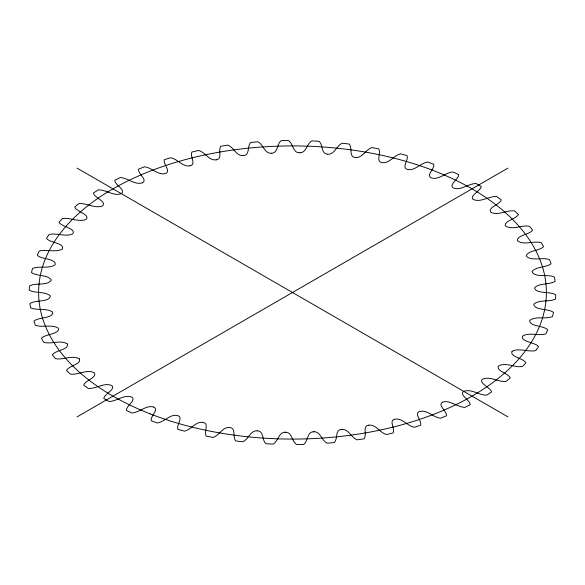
<?xml version="1.0" encoding="UTF-8"?>
<svg xmlns="http://www.w3.org/2000/svg" width="585" height="585" viewBox="0 0 585 585"><rect width="100%" height="100%" fill="white"/><g stroke="black" fill="none" stroke-linecap="round" stroke-linejoin="round"><path stroke-width="0.88" d="M121.439 193.569C113.899 196.736 106.075 189.555 98.28 189.876A263.279 152.005 0 0 0 93.403 193.043C94.178 197.788 107.954 202 102.061 206.161C94.565 208.545 86.697 203.01 78.96 203.587A263.279 152.005 0 0 0 74.748 207.053C76.145 211.711 90.975 214.6 85.944 219.543C78.573 222.344 70.266 217.408 62.522 218.505A263.279 152.005 0 0 0 59.041 222.227C60.972 226.578 76.869 228.655 72.642 233.92C65.491 237.144 56.84 232.801 49.198 234.417A263.279 152.005 0 0 0 46.493 238.351C49.206 242.658 65.074 243.184 62.376 249.013C55.626 252.852 46.588 248.932 39.166 251.119A263.279 152.005 0 0 0 37.264 255.206C40.877 259.418 56.811 258.607 55.122 264.844C48.745 268.917 39.67 265.751 32.555 268.376A263.279 152.005 0 0 0 31.495 272.566C36.987 276.398 48.372 274.665 51.334 280.083C47.414 286.24 35.627 282.387 29.462 285.963A263.279 152.005 0 0 0 29.25 290.197C35.678 293.546 44.95 291.206 50.398 295.9C49.593 302.635 34.72 299.688 29.93 303.637A263.279 152.005 0 0 0 30.566 307.856C37.447 310.803 46.807 307.725 52.774 312.214C53.169 318.686 37.937 317.011 33.945 321.165A263.279 152.005 0 0 0 35.429 325.311C42.698 327.761 51.875 324.097 58.383 328.185C60.35 334.225 44.592 334.05 41.455 338.298A263.279 152.005 0 0 0 43.758 342.32C51.268 344.514 60.818 339.527 67.407 344.002M512.05 351.431C517.974 347.49 528.46 352.316 535.802 350.583A263.279 152.005 0 0 0 538.507 346.649C535.743 342.349 520.138 341.845 522.58 336.061C529.25 332.046 538.427 336.126 545.834 333.881A263.279 152.005 0 0 0 547.735 329.794C543.75 325.406 529.067 326.679 529.783 320.346C535.897 315.827 545.381 319.403 552.445 316.624A263.279 152.005 0 0 0 553.505 312.434C549.022 308.434 534.039 310.54 533.798 304.171C539.348 299.359 548.913 302.269 555.538 299.037A263.279 152.005 0 0 0 555.75 294.803C550.244 291.096 535.918 294.196 534.514 287.886C539.311 282.738 549.008 285.041 555.07 281.363A263.279 152.005 0 0 0 554.434 277.144C548.291 273.656 534.968 278.233 531.948 271.535C536.167 266.351 545.564 267.828 551.055 263.835A263.279 152.005 0 0 0 549.571 259.689C542.778 256.815 530.463 261.736 526.171 255.864C528.182 250.256 539.26 251.082 543.545 246.702A263.279 152.005 0 0 0 541.242 242.68C533.805 240.398 523.063 245.81 517.272 240.523C517.703 234.863 529.33 234.812 532.642 230.183A263.279 152.005 0 0 0 529.542 226.351C521.74 224.464 511.795 230.921 505.155 225.627C504.965 220.443 515.882 219.185 518.485 214.512A263.279 152.005 0 0 0 514.639 210.907C506.734 209.73 497.74 216.274 490.522 212.062C488.109 207.083 499.861 204.662 501.272 199.894A263.279 152.005 0 0 0 496.723 196.567C488.782 195.946 480.351 203.156 472.877 199.244C469.697 195.229 480.512 191.185 481.243 186.527A263.279 152.005 0 0 0 476.058 183.529C468.263 183.514 460.666 191.061 453.053 187.865C448.658 184.553 458.779 179.222 458.655 174.593A263.279 152.005 0 0 0 452.907 171.968C445.456 172.56 438.911 180.136 431.379 177.994C425.544 175.368 434.765 168.963 433.821 164.253A263.279 152.005 0 0 0 427.584 162.03C420.447 163.142 414.809 171.237 407.35 169.438C401.259 167.529 408.835 160.202 407.08 155.647A263.279 152.005 0 0 0 400.433 153.855C393.727 155.456 389.171 163.932 381.895 162.586C375.504 161.511 381.354 153.358 378.787 148.89A263.279 152.005 0 0 0 371.826 147.559C365.691 149.628 362.422 158.14 355.497 157.526M511.941 351.578C509.835 356.952 523.509 358.174 525.959 362.773A263.279 152.005 0 0 1 522.478 366.495C514.61 368.016 505.213 361.574 498.223 366.225C496.716 371.453 508.321 373.171 510.252 377.947A263.279 152.005 0 0 1 506.04 381.413C498.106 382.327 489.353 375.409 482.003 379.511C479.144 383.811 490.471 387.292 491.597 391.957A263.279 152.005 0 0 1 486.72 395.124C478.822 395.46 470.742 387.979 463.181 391.657C459.481 395.08 469.865 400.03 470.252 404.63A263.279 152.005 0 0 1 464.775 407.445C457.704 407.028 448.585 399.599 442.728 402.129M77.081 416.871L507.919 168.129M121.49 193.54C126.126 189.891 114.909 185.079 114.748 180.37A263.279 152.005 0 0 1 120.225 177.555C127.844 177.789 134.894 185.46 142.484 182.776M442.355 402.297C437.375 405.31 447.094 411.189 446.501 415.789A263.279 152.005 0 0 1 440.49 418.216C433.119 417.39 426.896 409.273 419.321 411.577C413.866 413.617 421.873 420.593 420.666 425.273A263.279 152.005 0 0 1 414.217 427.284C407.292 425.917 402.188 417.668 394.824 419.189M142.543 182.747C147.888 179.814 137.848 173.884 138.499 169.211A263.279 152.005 0 0 1 144.51 166.784C151.698 167.654 157.599 175.105 164.985 173.672C171.8 171.705 162.944 164.297 164.334 159.727A263.279 152.005 0 0 1 170.783 157.716C177.65 159.04 182.637 167.171 189.928 165.877M394.451 419.291C388.711 421.01 395.27 428.469 393.105 432.966A263.279 152.005 0 0 1 386.29 434.531C379.753 432.629 375.943 424.162 368.791 425.171M189.986 165.862C196.677 164.451 189.686 156.473 191.895 152.034A263.279 152.005 0 0 1 198.71 150.469C205.13 152.254 208.984 160.802 216.084 159.859M216.15 159.844L216.538 159.771M216.669 159.742C222.614 158.747 217.949 150.133 220.823 146.235A263.279 152.005 0 0 1 227.909 145.146C233.81 147.362 236.384 156.254 243.272 155.632M368.726 425.178C362.152 425.938 367.197 434.399 364.177 438.765A263.279 152.005 0 0 1 357.091 439.854C350.854 437.375 348.302 428.088 340.923 429.463C334.905 430.392 338.086 438.633 334.284 442.574A263.279 152.005 0 0 1 327.03 443.189C321.392 440.205 320.317 430.816 313.194 431.774C306.884 432.198 308.266 440.973 303.82 444.366A263.279 152.005 0 0 1 296.493 444.483C291.623 441.156 292.149 432.205 285.729 432.235C278.782 431.547 278.416 440.995 273.21 444.095A263.279 152.005 0 0 1 265.904 443.722C261.7 439.949 264.076 431.16 257.546 430.823M243.47 155.61C250.146 155.332 247.002 146.067 250.716 142.426A263.279 152.005 0 0 1 257.97 141.811C263.294 144.436 264.413 153.489 271.06 153.263M341.728 429.368L341.391 429.412M271.191 153.255C278.05 153.541 276.756 143.947 281.18 140.634A263.279 152.005 0 0 1 288.507 140.517C293.282 143.639 292.873 153.314 299.812 152.773M313.26 431.774L314.013 431.737M299.886 152.78C306.43 152.853 306.774 143.727 311.79 140.905A263.279 152.005 0 0 1 319.096 141.277C323.147 144.663 320.931 153.687 327.256 154.162M285.524 432.227L285.114 432.22M327.454 154.177C334.218 155.186 336.55 145.716 342.145 143.223A263.279 152.005 0 0 1 349.325 144.078C352.66 147.946 348.58 157.168 355.431 157.519M257.473 430.816C250.482 430.055 248.683 439.138 242.855 441.777A263.279 152.005 0 0 1 235.675 440.922C232.289 436.702 236.428 427.752 229.371 427.452C222.519 427.006 219.273 435.364 213.174 437.441A263.279 152.005 0 0 1 206.212 436.11C203.646 431.679 209.437 423.62 203.236 422.443M203.17 422.428C195.865 421.003 191.288 429.544 184.567 431.145A263.279 152.005 0 0 1 177.92 429.353C176.165 424.834 183.558 417.756 177.891 415.635C170.345 413.544 164.619 421.873 157.416 422.97A263.279 152.005 0 0 1 151.179 420.747C150.235 416.052 159.339 409.763 153.738 407.05M153.621 407.006C146.374 404.835 139.457 412.41 132.093 413.032A263.279 152.005 0 0 1 126.345 410.407C126.236 405.778 136.261 400.506 131.998 397.164C124.378 393.888 116.751 401.493 108.942 401.471A263.279 152.005 0 0 1 103.757 398.473C104.481 393.822 115.318 389.771 112.123 385.756C104.649 381.844 96.218 389.054 88.276 388.433A263.279 152.005 0 0 1 83.728 385.105C85.176 380.338 96.781 377.954 94.514 372.974C87.311 368.674 78.273 375.292 70.361 374.093A263.279 152.005 0 0 1 66.514 370.488C68.569 365.793 81.724 364.265 79.45 358.912M77.081 168.129L507.919 416.871M79.414 358.876C72.438 354.722 63.224 360.265 55.458 358.649A263.279 152.005 0 0 1 52.357 354.817C55.158 350.225 69.067 349.771 67.436 344.038M150.199 413.887A253.875 146.572 0 0 0 545.732 302.957A253.875 146.572 0 0 0 181.569 160.656A253.875 146.572 0 0 0 150.199 413.887"/></g></svg>
